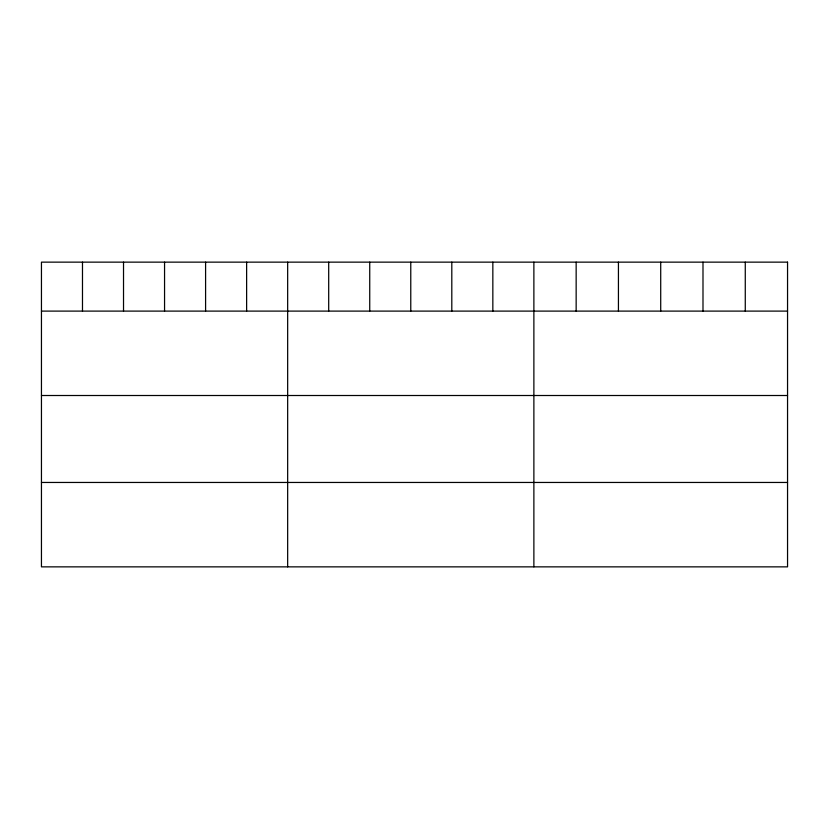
<?xml version="1.0" encoding="UTF-8"?>
<svg xmlns="http://www.w3.org/2000/svg" width="829" height="829" viewBox="0 0 829 829"><rect width="100%" height="100%" fill="white"/><g stroke="black" fill="none" stroke-linecap="round" stroke-linejoin="round"><path stroke-width="1.24" d="M41.45 311.103L787.55 311.103M41.45 395.506L787.55 395.506M41.45 482.457L787.55 482.457M745.271 262.14L745.271 311.103M702.992 262.14L702.992 311.103M660.713 262.14L660.713 311.103M618.434 262.14L618.434 311.103M576.155 262.14L576.155 311.103M533.876 262.14L533.876 566.86M492.84 262.14L492.84 311.103M451.805 262.14L451.805 311.103M410.769 262.14L410.769 311.103M369.734 262.14L369.734 311.103M328.698 262.14L328.698 311.103M287.663 262.14L287.663 566.86M246.627 262.14L246.627 311.103M205.592 262.14L205.592 311.103M164.556 262.14L164.556 311.103M123.521 262.14L123.521 311.103M82.485 262.14L82.485 311.103M787.55 262.14L41.45 262.14L41.45 566.86L787.55 566.86L787.55 262.14"/></g></svg>
